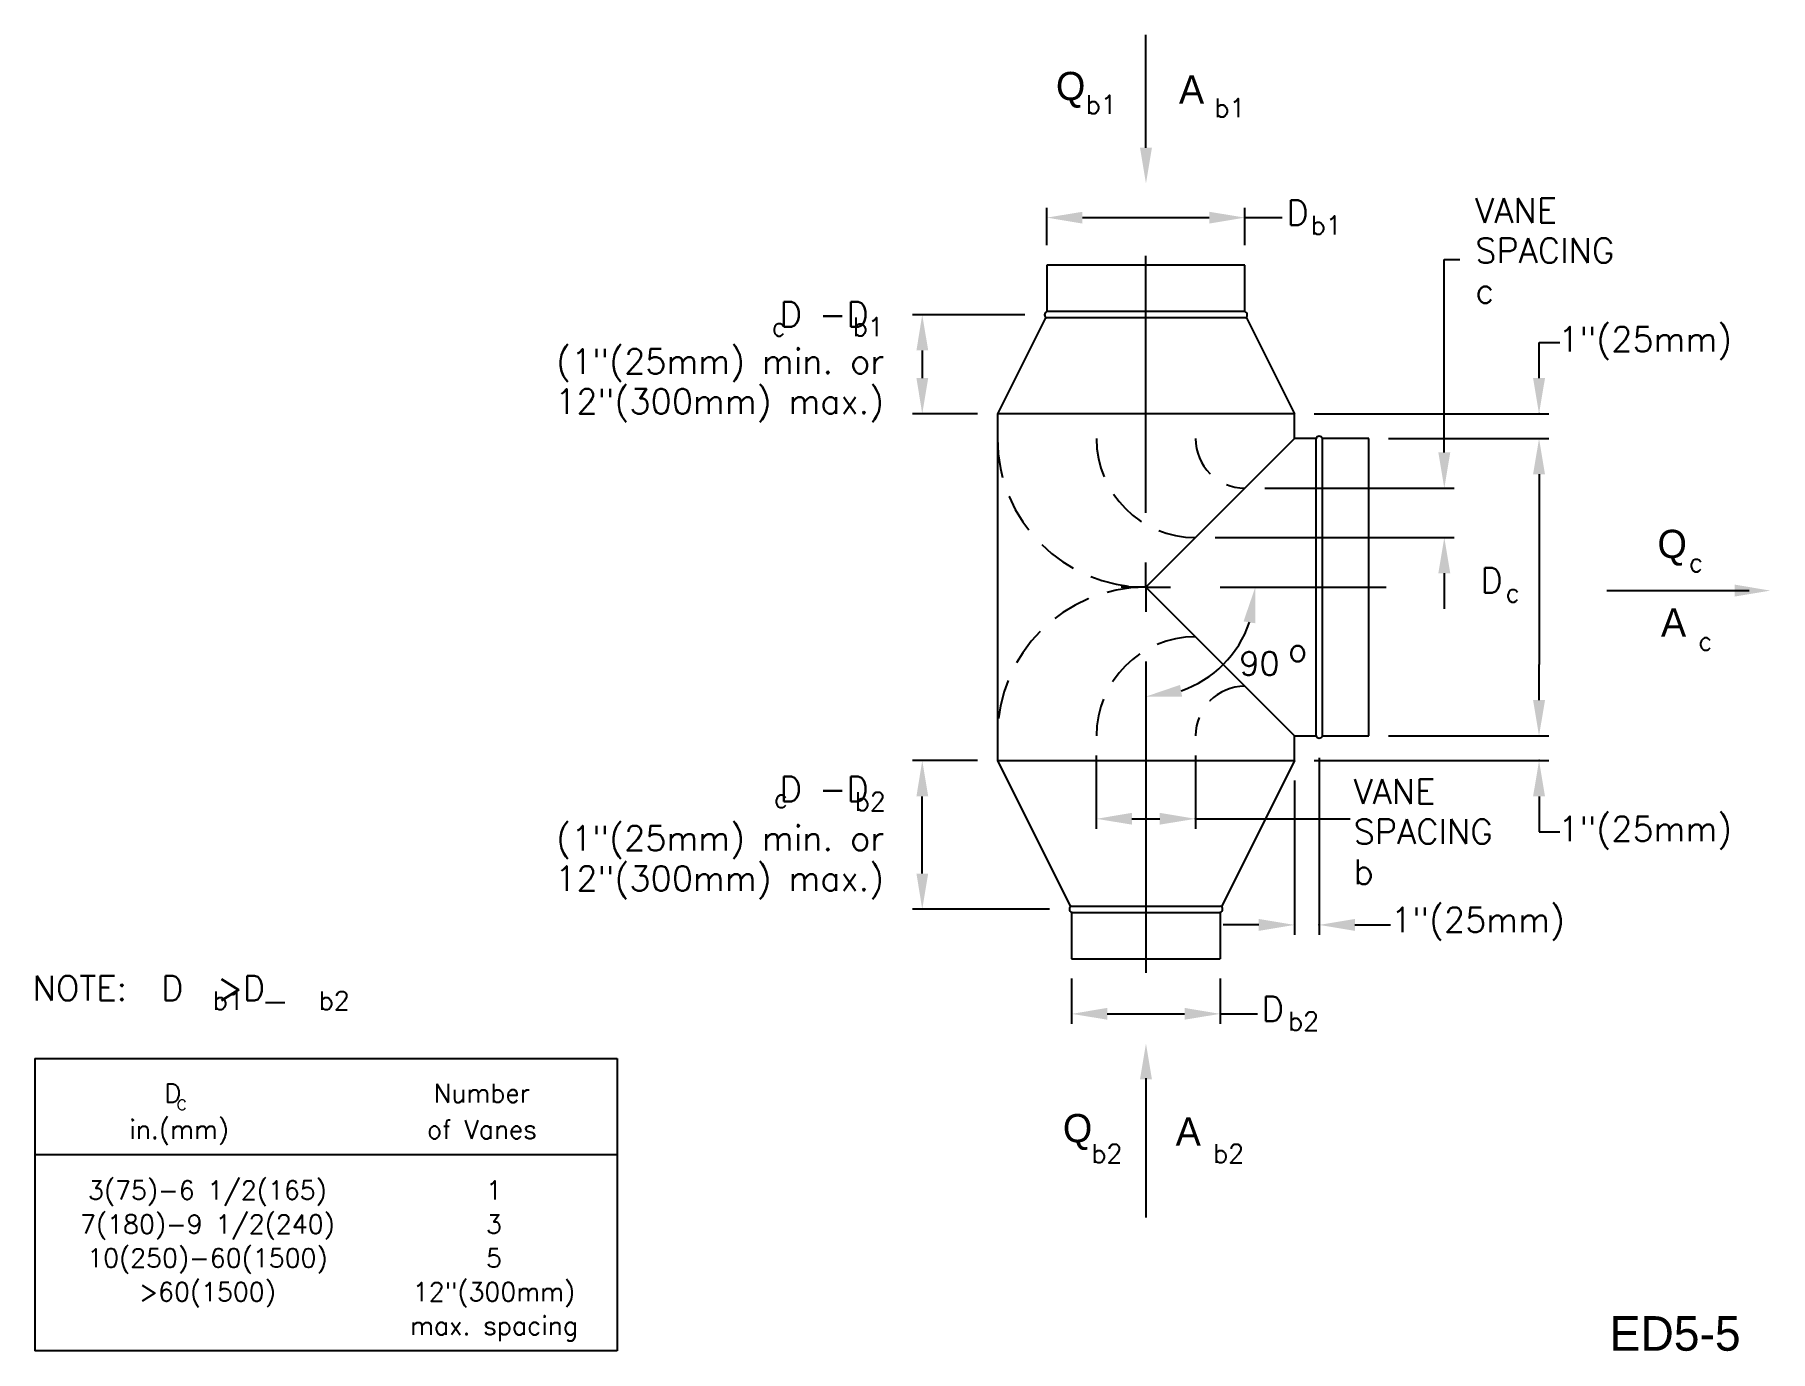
# Model space of a CAD drawing. Extents: x 0.8 to 11.9, y 2.1 to 10.5.
import ezdxf
from ezdxf.enums import TextEntityAlignment as Align

# ---------------------------------------------------------------- set-up
doc = ezdxf.new("R2010")
doc.units = 0
doc.header["$MEASUREMENT"] = 0
doc.linetypes.add('HIDDEN', pattern=[0.375, 0.25, -0.125])
doc.layers.get('0').update_dxf_attribs({"linetype": 'CONTINUOUS'})
doc.layers.add('ALT', color=7, linetype='CONTINUOUS')
doc.layers.add('NUMBER', color=7, linetype='CONTINUOUS')
doc.styles.add('ROMANS', font='romans', dxfattribs={"height": 0.15})

msp = doc.modelspace()

# ---------------------------------------------------------------- linework, layer by layer
for p, q in [((7.893, 9.773), (7.893, 10.492)), ((8.523, 9.329), (8.759, 9.329)), ((7.893, 7.45), (7.893, 9.086)), ((7.262, 9.026), (7.262, 8.731)), ((8.523, 9.026), (7.262, 9.026)), ((8.523, 8.731), (8.523, 9.026)), ((8.523, 8.731), (7.262, 8.731)), ((7.255, 8.696), (6.947, 8.081)), ((8.523, 8.692), (7.262, 8.692)), ((8.531, 8.696), (8.838, 8.081)), ((6.947, 8.081), (6.947, 5.874)), ((8.838, 8.081), (6.947, 8.081)), ((8.838, 7.923), (8.838, 8.081)), ((8.838, 7.923), (7.893, 6.978)), ((8.976, 7.923), (8.838, 7.923)), ((8.976, 6.032), (8.976, 7.923)), ((9.016, 6.032), (9.016, 7.923)), ((9.311, 7.923), (9.016, 7.923)), ((9.311, 6.032), (9.311, 7.923)), ((10.395, 7.469), (10.395, 6.486)), ((7.893, 6.978), (7.893, 7.135)), ((7.893, 6.978), (7.735, 6.978)), ((7.893, 6.978), (7.893, 6.82)), ((7.893, 6.978), (8.05, 6.978)), ((7.893, 6.978), (8.838, 6.032)), ((8.365, 6.978), (9.422, 6.978)), ((10.827, 6.957), (11.732, 6.957)), ((7.893, 6.505), (7.893, 4.525)), ((8.838, 6.032), (8.976, 6.032)), ((8.838, 5.874), (8.838, 6.032)), ((9.016, 6.032), (9.311, 6.032)), ((6.947, 5.874), (7.412, 4.944)), ((6.947, 5.874), (8.838, 5.874)), ((8.838, 5.874), (8.373, 4.944)), ((7.42, 4.949), (8.365, 4.949)), ((7.42, 4.909), (8.365, 4.909)), ((7.42, 4.909), (7.42, 4.614)), ((8.365, 4.909), (8.365, 4.614)), ((7.42, 4.614), (8.365, 4.614)), ((8.365, 4.263), (8.602, 4.263)), ((7.894, 2.968), (7.894, 3.854))]:
    msp.add_line(p, q)
at = {"linetype": 'ByBlock'}
for p, q in [((7.262, 9.153), (7.262, 9.392)), ((8.523, 9.153), (8.523, 9.392)), ((7.489, 9.329), (8.296, 9.329)), ((9.437, 7.923), (10.458, 7.923)), ((10.395, 7.696), (10.395, 7.469)), ((10.395, 6.259), (10.395, 6.486)), ((9.437, 6.032), (10.458, 6.032)), ((7.42, 4.488), (7.42, 4.2)), ((8.365, 4.488), (8.365, 4.2)), ((7.647, 4.263), (8.139, 4.263))]:
    msp.add_line(p, q, dxfattribs=at)
for centre, start, end in [((7.268, 8.711), 106.2602, 253.7398), ((8.517, 8.711), 286.2602, 73.7398), ((8.996, 7.917), 16.2602, 163.7398), ((8.996, 6.038), 196.2602, 343.7398), ((7.426, 4.929), 106.2602, 253.7398), ((8.36, 4.929), 286.2602, 73.7398)]:
    msp.add_arc(centre, 0.0205, start, end)
at = {"linetype": 'HIDDEN'}
for centre, radius, start, end in [((7.893, 7.923), 0.946, 180, 270), ((8.208, 7.923), 0.63, 180, 270), ((8.523, 7.923), 0.315, 180, 270), ((7.893, 6.032), 0.946, 90, 180), ((8.208, 6.032), 0.63, 90, 180), ((8.523, 6.032), 0.315, 90, 180)]:
    msp.add_arc(centre, radius, start, end, dxfattribs=at)
at = {"linetype": 'ByBlock'}
msp.add_arc((7.893, 6.978), 0.696, 288.7629, 341.2371, dxfattribs=at)
for points in [[(7.931, 9.773), (7.855, 9.773), (7.893, 9.546)], [(11.64, 6.994), (11.64, 6.918), (11.867, 6.956)], [(7.855, 3.847), (7.931, 3.847), (7.893, 4.074)]]:
    msp.add_solid(points)
for points in [[(7.489, 9.291), (7.489, 9.366), (7.262, 9.329)], [(8.296, 9.291), (8.296, 9.366), (8.523, 9.329)], [(10.433, 7.696), (10.357, 7.696), (10.395, 7.923)], [(8.514, 6.76), (8.589, 6.748), (8.589, 6.978)], [(8.11, 6.356), (8.123, 6.281), (7.893, 6.282)], [(10.433, 6.259), (10.357, 6.259), (10.395, 6.032)], [(7.647, 4.226), (7.647, 4.301), (7.42, 4.263)], [(8.139, 4.226), (8.139, 4.301), (8.365, 4.263)]]:
    msp.add_solid(points, dxfattribs=at)
at = {"layer": 'ALT'}
for p, q in [((9.792, 9.063), (9.89, 9.063)), ((9.792, 8.062), (9.792, 9.063)), ((10.395, 8.535), (10.527, 8.535)), ((8.208, 5.504), (9.193, 5.504)), ((10.395, 5.421), (10.527, 5.421)), ((2.288, 4.336), (2.412, 4.336)), ((0.82, 3.979), (0.82, 2.119)), ((0.82, 3.979), (4.528, 3.979)), ((4.528, 3.979), (4.528, 2.119)), ((0.82, 3.369), (4.528, 3.369)), ((4.528, 2.119), (0.82, 2.119))]:
    msp.add_line(p, q, dxfattribs=at)
at = {"layer": 'ALT', "linetype": 'ByBlock'}
for p, q in [((7.121, 8.711), (6.406, 8.711)), ((10.395, 8.308), (10.395, 8.535)), ((6.469, 8.484), (6.469, 8.308)), ((6.821, 8.081), (6.406, 8.081)), ((8.964, 8.081), (10.458, 8.081)), ((9.792, 7.835), (9.792, 8.062)), ((8.649, 7.608), (9.855, 7.608)), ((8.334, 7.293), (9.855, 7.293)), ((9.792, 7.066), (9.792, 6.839)), ((6.821, 5.874), (6.406, 5.874)), ((7.577, 5.906), (7.577, 5.441)), ((8.208, 5.906), (8.208, 5.441)), ((8.964, 5.874), (10.458, 5.874)), ((8.996, 5.891), (8.996, 4.766)), ((8.838, 5.748), (8.838, 4.766)), ((6.469, 5.156), (6.469, 5.647)), ((10.395, 5.647), (10.395, 5.421)), ((7.804, 5.504), (7.981, 5.504)), ((7.279, 4.929), (6.406, 4.929)), ((8.611, 4.829), (8.384, 4.829)), ((9.223, 4.829), (9.45, 4.829))]:
    msp.add_line(p, q, dxfattribs=at)
for p in [(10.395, 8.081), (10.395, 5.874), (8.208, 5.504), (8.996, 4.829)]:
    msp.add_point(p, dxfattribs=at)
for points in [[(6.507, 8.484), (6.432, 8.484), (6.469, 8.711)], [(6.507, 8.308), (6.432, 8.308), (6.469, 8.081)], [(10.433, 8.308), (10.357, 8.308), (10.395, 8.081)], [(9.83, 7.835), (9.754, 7.835), (9.792, 7.608)], [(9.83, 7.066), (9.754, 7.066), (9.792, 7.293)], [(6.507, 5.647), (6.432, 5.647), (6.469, 5.874)], [(10.433, 5.647), (10.357, 5.647), (10.395, 5.874)], [(7.804, 5.467), (7.804, 5.542), (7.577, 5.504)], [(7.981, 5.467), (7.981, 5.542), (8.208, 5.504)], [(6.507, 5.156), (6.432, 5.156), (6.469, 4.929)], [(8.611, 4.791), (8.611, 4.867), (8.838, 4.829)], [(9.223, 4.791), (9.223, 4.867), (8.996, 4.829)]]:
    msp.add_solid(points, dxfattribs=at)

# ---------------------------------------------------------------- texts
for s, p in [('Q', (7.32, 10.076)), ('A', (8.103, 10.054)), ('Q', (11.149, 7.163)), ('A', (11.171, 6.663)), ('Q', (7.364, 3.446)), ('A', (8.082, 3.424))]:
    msp.add_text(s, height=0.18).set_placement(p)
at = {"style": 'ROMANS'}
for s, height, p in [('b1', 0.1182, (7.608, 10.048)), ('b1', 0.1182, (8.427, 10.027)), ('b1', 0.1182, (9.04, 9.281)), ('c', 0.118, (11.394, 7.135)), ('c', 0.118, (10.227, 6.942)), ('c', 0.118, (11.454, 6.635)), ('b2', 0.1182, (8.896, 4.216)), ('b2', 0.1182, (7.644, 3.374)), ('b2', 0.1182, (8.419, 3.374))]:
    msp.add_text(s, height=height, dxfattribs=at).set_placement(p, align=Align.MIDDLE)
for s, height, p in [('D', 0.158, (8.787, 9.281)), ('D', 0.158, (10.022, 6.942)), ('90', 0.15, (8.487, 6.417)), ('o', 0.15, (8.797, 6.505)), ('D', 0.158, (8.629, 4.216))]:
    msp.add_text(s, height=height, dxfattribs=at).set_placement(p)
at = {"layer": 'ALT', "style": 'ROMANS'}
for s, height, p in [('VANE', 0.1576, (9.989, 9.296)), ('SPACING', 0.1576, (9.989, 9.041)), ('c', 0.158, (9.989, 8.785)), ('1"(25mm)', 0.1576, (10.517, 8.477)), ('VANE', 0.1576, (9.215, 5.599)), ('1"(25mm)', 0.1576, (10.517, 5.362)), ('SPACING', 0.1576, (9.215, 5.344)), ('b', 0.158, (9.215, 5.088)), ('1"(25mm)', 0.1576, (9.452, 4.783)), ('NOTE:  D  >D  ', 0.1576, (0.807, 4.348))]:
    msp.add_text(s, height=height, dxfattribs=at).set_placement(p)
for s, p in [('D -D  ', (6.345, 8.635)), ('(1"(25mm) min. or', (6.226, 8.336)), ('      12"(300mm) max.)', (6.226, 8.081)), ('D -D  ', (6.345, 5.615)), ('(1"(25mm) min. or', (6.226, 5.302)), ('      12"(300mm) max.)', (6.226, 5.046))]:
    msp.add_text(s, height=0.1576, dxfattribs=at).set_placement(p, align=Align.RIGHT)
for s, height, p in [('c', 0.118, (5.556, 8.634)), ('b1', 0.1182, (6.125, 8.634)), ('c', 0.118, (5.57, 5.634)), ('b2', 0.1182, (6.138, 5.614)), ('b1', 0.1182, (2.051, 4.347)), ('b2', 0.1182, (2.726, 4.347)), ('c', 0.0946, (1.756, 3.7))]:
    msp.add_text(s, height=height, dxfattribs=at).set_placement(p, align=Align.MIDDLE)
for s, height, p in [('D ', 0.1182, (1.739, 3.7)), ('Number', 0.1182, (3.666, 3.7)), ('in.(mm)', 0.1182, (1.739, 3.469)), ('of Vanes', 0.1182, (3.666, 3.469)), ('3(75)-6 1/2(165)', 0.1182, (1.919, 3.082)), ('1', 0.118, (3.743, 3.082)), ('7(180)-9 1/2(240)', 0.1182, (1.919, 2.866)), ('3', 0.118, (3.743, 2.866)), ('10(250)-60(1500)', 0.1182, (1.919, 2.651)), ('5', 0.118, (3.743, 2.651)), ('>60(1500)', 0.1182, (1.919, 2.436)), ('12"(300mm)', 0.1182, (3.743, 2.436)), ('max. spacing', 0.1182, (3.743, 2.221))]:
    msp.add_text(s, height=height, dxfattribs=at).set_placement(p, align=Align.CENTER)
at = {"layer": 'NUMBER'}
msp.add_text('ED5-5', height=0.22, dxfattribs=at).set_placement((10.844, 2.12))

doc.saveas('drawing.dxf')
